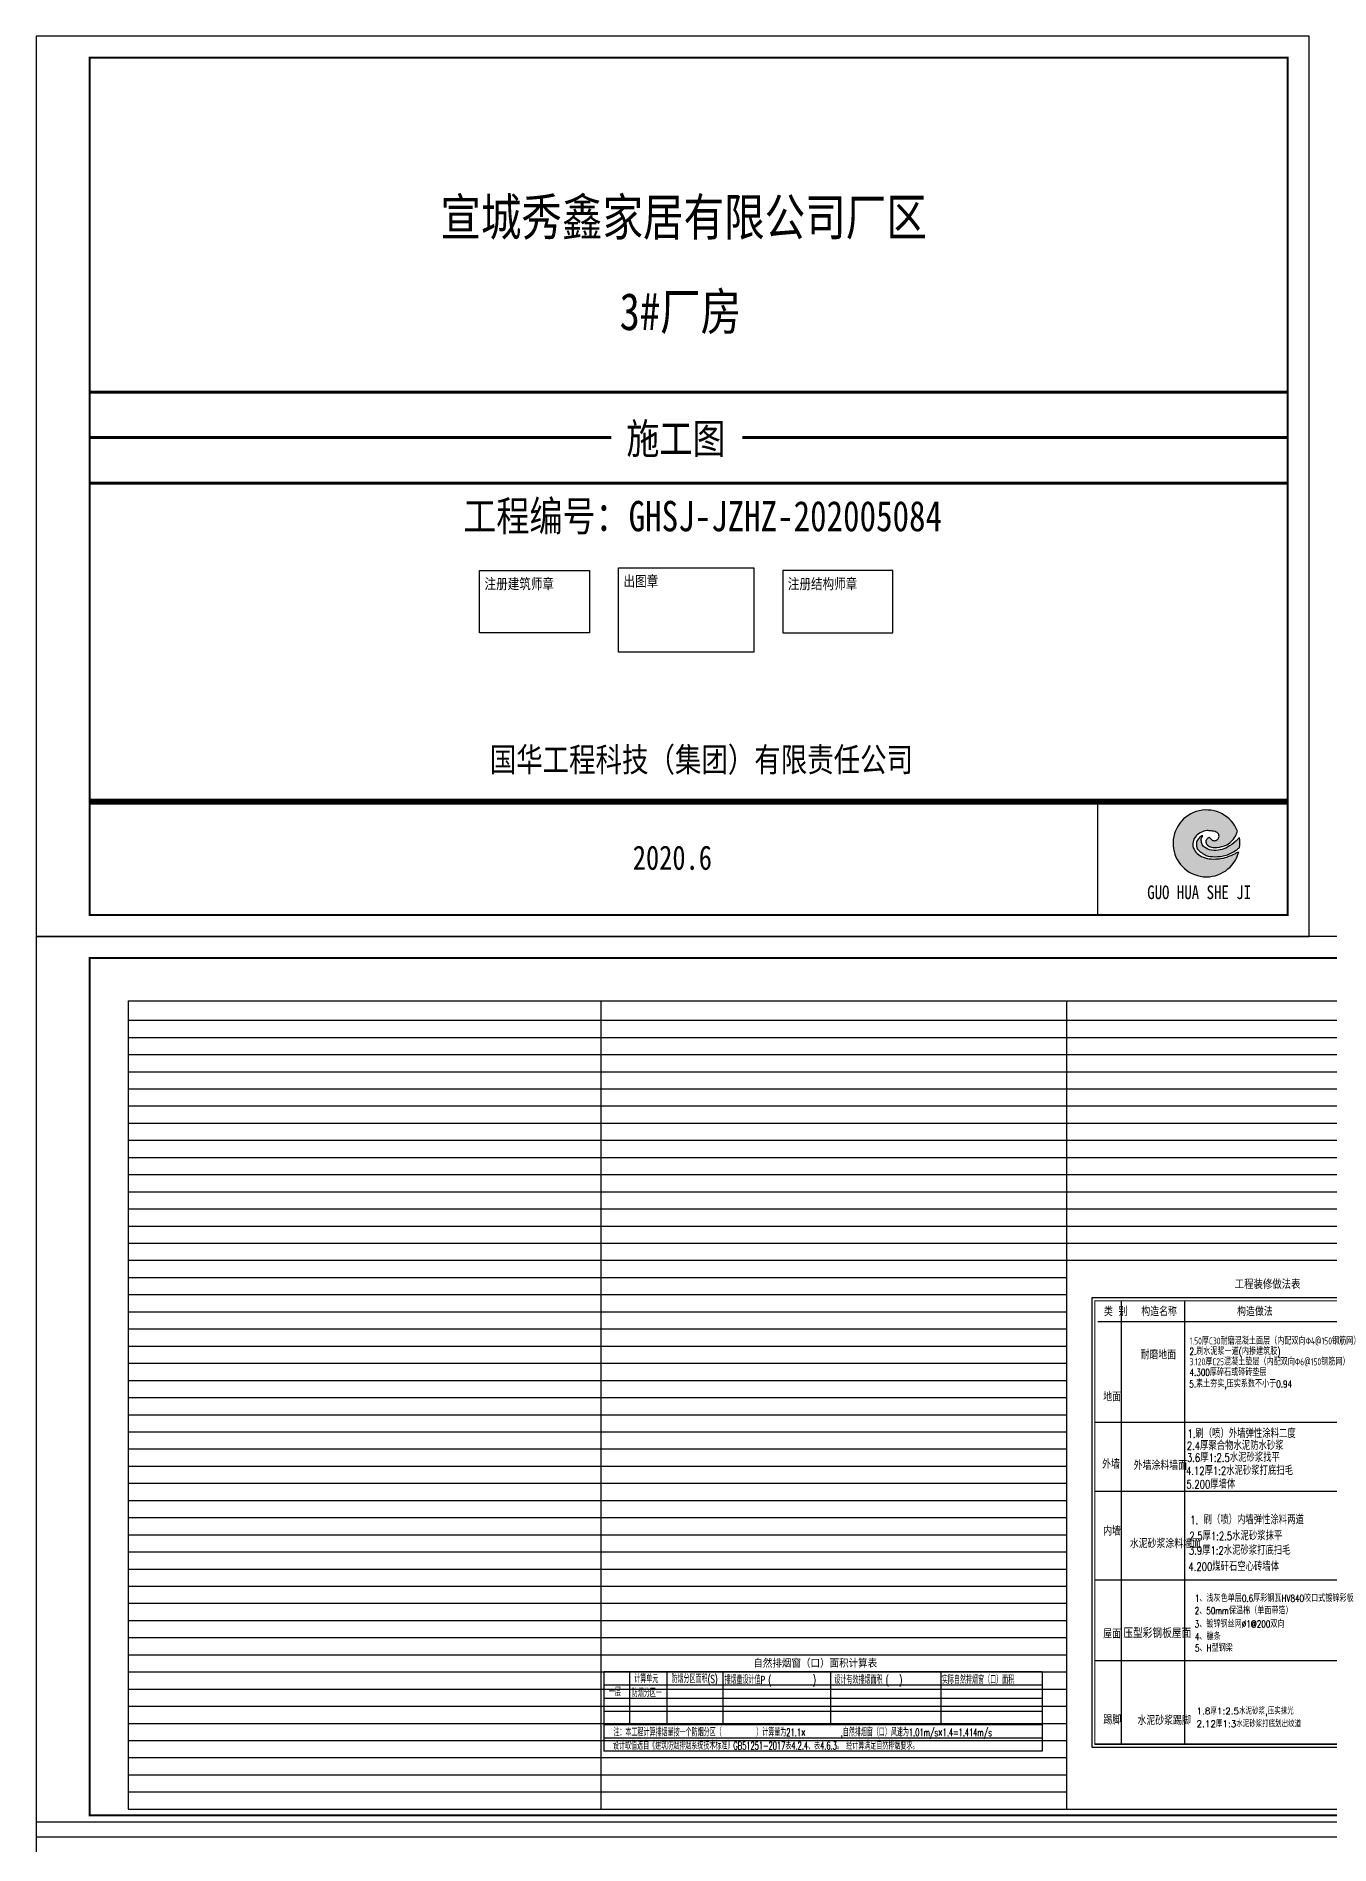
# Model space of a CAD drawing. Extents: x -21908402 to 2165534, y 88493 to 5079726.
# Drawn here: x 1972434 to 2032800, y 402440 to 486812 of the extents above; entities that cross this region are included whole.
import ezdxf
from ezdxf.enums import TextEntityAlignment as Align

# ---------------------------------------------------------------- set-up
doc = ezdxf.new("R2010")
doc.units = 0
doc.header["$LTSCALE"] = 1000
for name, color, linetype in [('HZ', 7, 'Continuous'), ('PP-COM', 7, 'Continuous'), ('PUB_DIM', 3, 'Continuous'), ('PUB_TEXT', 7, 'Continuous'), ('PUB_TITLE', 4, 'Continuous'), ('TEXT', 7, 'Continuous'), ('TITLE', 4, 'Continuous'), ('WINDOW', 94, 'Continuous'), ('图框', 66, 'Continuous'), ('图签', 4, 'Continuous'), ('校对', 60, 'Continuous'), ('说明', 7, 'Continuous')]:
    doc.layers.add(name, color=color, linetype=linetype)
doc.styles.add('-黑体', font='simhei.ttf', dxfattribs={"width": 0.8})
doc.styles.add('_HZTXT', font='txt.shx', dxfattribs={"width": 0.8, "bigfont": 'hztxt.shx'})
doc.styles.add('_TCH_DIM', font='SIMPLEX', dxfattribs={"bigfont": 'GBCBIG'})
doc.styles.add('_TXTwwz1', font='SIMPLEX.shx', dxfattribs={"width": 0.6, "bigfont": 'hzdx.shx'})
doc.styles.add('COMP', font='complex_.ttf', dxfattribs={"bigfont": 'hztxt'})
doc.styles.add('HZ5', font='txt.shx', dxfattribs={"width": 0.7, "bigfont": 'hztxt.shx'})
doc.styles.add('STYLE1', font='simhei.ttf', dxfattribs={"width": 0.8})
doc.styles.add('宋体', font='')
doc.styles.add('空心黑体', font='romant.shx', dxfattribs={"width": 2, "bigfont": 'hzht.shx'})
doc.styles.get('宋体').set_extended_font_data('SimSun')

# ---------------------------------------------------------------- blocks, each defined once
blk = doc.blocks.new('3')
at = {"layer": '图签'}
h = blk.add_hatch(color=256, dxfattribs=at)
edge = h.paths.add_edge_path()
edge.add_spline(control_points=[(1583, -871), (1558, -883), (1492, -915), (1382, -968), (1252, -1014), (1099, -1032), (933, -1037), (764, -984), (634, -889), (559, -759), (576, -625), (641, -515), (750, -440), (870, -400), (985, -416), (1082, -422), (1152, -490), (1147, -576), (1086, -630), (1001, -634), (965, -581), (938, -560), (930, -553)], knot_values=[0, 0, 0, 0, 63.887895, 169.604817, 280.476336, 380.511089, 525.343789, 661.29628, 778.663339, 891.78901, 986.689519, 1076.849819, 1177.14234, 1288.120268, 1358.394698, 1444.210632, 1504.595048, 1562.569299, 1621.929046, 1678.334447, 1732.260365, 1758.214456, 1758.214456, 1758.214456, 1758.214456], degree=3, periodic=0)
edge.add_spline(control_points=[(930, -553), (910, -567), (868, -597), (845, -698), (956, -777), (1122, -783), (1355, -733), (1502, -564), (1545, -444), (1555, -418)], knot_values=[0, 0, 0, 0, 53.925917, 119.065904, 202.108356, 321.989089, 501.688438, 732.546208, 796.512534, 796.512534, 796.512534, 796.512534], degree=3, periodic=0)
edge.add_arc((872, -688), 735, 21.5384, 345.5567)
edge = h.paths.add_edge_path(flags=17)
edge.add_spline(control_points=[(1596, -563), (1569, -589), (1487, -667), (1354, -775), (1168, -842), (989, -851), (837, -796), (761, -695), (756, -609), (759, -554), (795, -528), (781, -519), (758, -527), (713, -562), (651, -629), (646, -726), (667, -826), (761, -893), (881, -974), (1075, -986), (1310, -966), (1489, -866), (1579, -796), (1601, -779)], knot_values=[0, 0, 0, 0, 85.842589, 260.208147, 389.922213, 536.342718, 667.443352, 743.969945, 813.13614, 859.874504, 876.357114, 881.852622, 891.125467, 929.594025, 1016.468712, 1086.964256, 1146.831765, 1241.689023, 1338.678559, 1480.321397, 1675.457673, 1877.933485, 1940.18405, 1940.18405, 1940.18405, 1940.18405], degree=3, periodic=0)
edge.add_arc((872, -688), 735, 352.8544, 369.7328)
for start, end in [(21.5384, 345.5567), (352.8544, 9.7328)]:
    blk.add_arc((872, -688), 735, start, end, dxfattribs=at)
for points in [[(930, -553), (955, -574), (1007, -622), (1080, -622), (1138, -570), (1142, -495), (1088, -438), (979, -414), (888, -408), (749, -448), (644, -525), (585, -626), (573, -749), (640, -879), (761, -973), (930, -1026), (1118, -1028), (1247, -1010), (1383, -965), (1508, -907), (1583, -871)], [(1596, -563), (1514, -640), (1332, -774), (1173, -832), (983, -838), (827, -771), (769, -689), (757, -600), (777, -543), (789, -525), (783, -521), (771, -523), (729, -551), (660, -640), (650, -731), (670, -806), (759, -891), (868, -955), (1050, -980), (1302, -949), (1536, -828), (1601, -779)], [(930, -553), (878, -600), (862, -683), (941, -757), (1096, -776), (1322, -717), (1524, -495), (1555, -418)]]:
    blk.add_spline(points, degree=3, dxfattribs=at)
blk = doc.blocks.new('_INDEX')
blk.add_line((-0.5, 0), (0.5, 0))
blk.add_circle((0, 0), 0.5)
at = {"style": 'COMP'}
for tag, width, p, p2 in [('1', 1.388087, (-0.17, 0.05), (0.17, 0.05)), ('-', 0.84274, (-0.17, -0.39), (0.17, -0.39))]:
    blk.add_attdef(tag, text='', height=0.34, dxfattribs=dict(at, width=width)).set_placement(p, p2, align=Align.FIT)
blk = doc.blocks.new('FFFDD')
at = {"layer": 'WINDOW', "linetype": 'ByBlock'}
blk.add_line((1760216, 407823), (1760356, 428496), dxfattribs=at)
blk.add_lwpolyline([(1741463, 407683), (1760356, 407683), (1760356, 428636), (1741463, 428636)], close=True, dxfattribs=at)
at = {"layer": 'WINDOW', "linetype": 'ByBlock', "const_width": 50}
blk.add_lwpolyline([(1741603, 407823), (1760216, 407823), (1760216, 428496), (1741603, 428496)], close=True, dxfattribs=at)
at = {"layer": '图框'}
for p, q in [((1742846, 407791), (1742846, 428464)), ((1745798, 407823), (1745798, 428496)), ((1754643, 407823), (1754643, 428496)), ((1756700, 407799), (1756700, 428472)), ((1741743, 427535), (1760356, 427535)), ((1741603, 422831), (1760216, 422831)), ((1741603, 419612), (1757011, 419612)), ((1741603, 419612), (1760216, 419612)), ((1757011, 419612), (1760216, 419612)), ((1741603, 415485), (1760216, 415485)), ((1741603, 411714), (1760216, 411714)), ((1741603, 411714), (1760216, 411714)), ((1741603, 407823), (1760216, 407823))]:
    blk.add_line(p, q, dxfattribs=at)
at = {"layer": 'PUB_DIM'}
ref = blk.add_blockref('_INDEX', (1759595, 426554), dxfattribs=dict(at, xscale=641.114559157053, yscale=641.1145594328409, zscale=641.114559378659))
ref.add_attrib('1', 'DA25', dxfattribs={"layer": '0', "height": 218, "style": 'COMP', "width": 0.252961}).set_placement((1759486, 426586, -5722), (1759704, 426586, -5722), align=Align.FIT)
ref.add_attrib('-', '14', dxfattribs={"layer": '0', "height": 218, "style": 'COMP', "width": 0.581255}).set_placement((1759486, 426304, -5722), (1759704, 426304, -5722), align=Align.FIT)
ref = blk.add_blockref('_INDEX', (1758310, 420441), dxfattribs=dict(at, xscale=755.5679997608531, yscale=755.5680000858265, zscale=755.5680000219901))
ref.add_attrib('1', '外墙A', dxfattribs={"layer": '0', "height": 256.9, "style": 'COMP', "width": 0.272985}).set_placement((1758181, 420479, -6743), (1758438, 420479, -6743), align=Align.FIT)
ref.add_attrib('-', '61', dxfattribs={"layer": '0', "height": 256.9, "style": 'COMP', "width": 0.597514}).set_placement((1758181, 420146, -6743), (1758438, 420146, -6743), align=Align.FIT)
ref = blk.add_blockref('_INDEX', (1758158, 416417), dxfattribs=dict(at, xscale=755.5679997608531, yscale=755.5680000858265, zscale=755.5680000219901))
ref.add_attrib('1', '内墙A', dxfattribs={"layer": '0', "height": 256.9, "style": 'COMP', "width": 0.272985}).set_placement((1758030, 416455, -6743), (1758287, 416455, -6743), align=Align.FIT)
ref.add_attrib('-', '78', dxfattribs={"layer": '0', "height": 256.9, "style": 'COMP', "width": 0.524557}).set_placement((1758030, 416122, -6743), (1758287, 416122, -6743), align=Align.FIT)
ref = blk.add_blockref('_INDEX', (1758287, 408689), dxfattribs=dict(at, xscale=641.114559157053, yscale=641.1145594328409, zscale=641.114559378659))
ref.add_attrib('1', '1', dxfattribs={"layer": '0', "height": 218, "style": 'COMP', "width": 1.388087}).set_placement((1758178, 408721, -5722), (1758396, 408721, -5722), align=Align.FIT)
ref.add_attrib('-', '181', dxfattribs={"layer": '0', "height": 218, "style": 'COMP', "width": 0.417708}).set_placement((1758178, 408438, -5722), (1758396, 408438, -5722), align=Align.FIT)
at = {"linetype": 'ByBlock', "style": 'HZ5', "width": 0.75}
for s, height, p in [('1.50厚C30耐磨混凝土面层（内配双向Ф4@150钢筋网）', 326.68, (1746032, 426461)), ('2.刷水泥浆一道(内掺建筑胶)', 326.68, (1746017, 425976)), ('(面层可', 373.3, (1754825, 425692)), ('厂房地面', 373.3, (1755027, 426349)), ('12J304', 373.3, (1757376, 426378)), ('3.120厚C25混凝土垫层（内配双向Ф6@150钢筋网）', 326.68, (1746022, 425491)), ('4.300厚碎石或碎砖垫层', 326.68, (1746022, 424999)), ('由甲方自定)', 373.3, (1754825, 425110)), ('5.素土夯实,压实系数不小于0.94', 326.68, (1746008, 424462)), ('3.6厚1:2.5水泥砂浆找平', 385, (1745899, 420991)), ('见立面标注', 373.3, (1754915, 420969)), ('皖2014J301', 440, (1757454, 421059)), ('4.12厚1:2水泥砂浆打底扫毛', 385, (1745855, 420376)), ('(0.2m以下墙体)', 373.3, (1754750, 420360)), ('5.200厚墙体', 385, (1745873, 419743)), ('1. 刷（喷）内墙弹性涂料两道', 385, (1746047, 418081)), ('2.5厚1:2.5水泥砂浆抹平', 385, (1746011, 417333)), ('3.9厚1:2水泥砂浆打底扫毛', 385, (1745989, 416658)), ('(0.2m以下墙体)', 373.3, (1754750, 416877)), ('皖2014J301', 440, (1757303, 417035)), ('4.200煤矸石空心砖墙体', 385, (1745967, 415900)), ('1、浅灰色单层0.6厚彩钢瓦HV840咬口式镀锌彩板', 326.68, (1746269, 414459)), ('2、50mm保温棉（单面带箔）', 326.68, (1746262, 413879)), ('3、镀锌钢丝网%%C1@200双向', 326.68, (1746262, 413258)), ('01J925-1', 440, (1757303, 413148)), ('4、檩条', 326.7, (1746274, 412675)), ('屋面', 440, (1755310, 412870)), ('5、H型钢梁', 326.7, (1746274, 412142)), ('12J304', 373.3, (1757728, 409069))]:
    blk.add_text(s, height=height, dxfattribs=at).set_placement(p)
at = {"layer": 'PUB_TEXT', "color": 3, "style": '-黑体', "width": 0.8}
blk.add_text('工程装修做法表', height=391.4, dxfattribs=at).set_placement((1748126, 429092))
at = {"layer": 'PUB_TEXT', "style": 'HZ5', "width": 0.75}
for s, p in [('2.4厚聚合物水泥防水砂浆', (1745892, 421542)), ('1.刷（喷）外墙弹性涂料二度', (1745923, 422106))]:
    blk.add_text(s, height=385, dxfattribs=at).set_placement(p)
at = {"layer": '说明', "linetype": 'Continuous', "style": '_HZTXT', "width": 0.8}
for s, height, p in [('类 别', 384.7, (1742023, 427790)), ('构造名称', 384.7, (1743769, 427790)), ('构造做法', 384.7, (1748239, 427790)), ('适 用 范 围', 384.7, (1755082, 427790)), ('备   注', 384.7, (1758605, 427790)), ('耐磨地面', 384.7, (1743731, 425773)), ('地面', 384.7, (1741993, 423812)), ('外墙', 384.7, (1741941, 420669)), ('外墙涂料墙面', 384.7, (1743413, 420612)), ('内墙', 384.7, (1741990, 417553)), ('水泥砂浆涂料墙面', 384.7, (1743232, 416965)), ('屋面', 384.7, (1741991, 412754)), ('压型彩钢板屋面', 453.3, (1742929, 412767)), ('踢脚', 384.7, (1742000, 408744)), ('水泥砂浆踢脚', 384.7, (1743591, 408713))]:
    blk.add_text(s, height=height, dxfattribs=at).set_placement(p)
at = {"layer": '说明', "linetype": 'Continuous', "style": '_TCH_DIM'}
for s, height, p in [('(面积较大的水泥地面须', 264, (1757090, 426015)), ('做地面平头缩缝,面积', 264, (1757105, 425665)), ('≤6mX6m,缩缝做法参图:', 264, (1757156, 425270)), ('集12J304-2、3/188', 264, (1756776, 424627)), ('1.8厚1:2.5水泥砂浆,压实抹光', 302.23, (1746346, 409210)), ('2.12厚1:3水泥砂浆打底划出纹道', 302.23, (1746346, 408615))]:
    blk.add_text(s, height=height, dxfattribs=at).set_placement(p)
blk = doc.blocks.new('GGGGGGG')
at = {"layer": '校对'}
for p, q in [((1956750, 410506), (1936297, 410506)), ((1956750, 410506), (1936297, 410506)), ((1936297, 410506), (1936297, 406805)), ((1956750, 410506), (1936297, 410506)), ((1937497, 410506), (1937497, 409272)), ((1937497, 410506), (1937497, 408656)), ((1937497, 410506), (1937497, 408039)), ((1939240, 410506), (1939240, 409272)), ((1939240, 410506), (1939240, 408656)), ((1939240, 410506), (1939240, 408039)), ((1941851, 410506), (1941851, 409272)), ((1941851, 410506), (1941851, 408656)), ((1941851, 410506), (1941851, 408039)), ((1946873, 410506), (1946873, 408039)), ((1946873, 410506), (1946873, 408039)), ((1952028, 410506), (1952028, 408039)), ((1956750, 410506), (1956750, 406805)), ((1956750, 409889), (1936297, 409889)), ((1956750, 409889), (1936297, 409889)), ((1956750, 409272), (1936297, 409272)), ((1937497, 409889), (1937497, 408039)), ((1939240, 409889), (1939240, 408039)), ((1941851, 409889), (1941851, 408039)), ((1956750, 408656), (1936297, 408656)), ((1956750, 408039), (1936297, 408039)), ((1956750, 407422), (1936297, 407422)), ((1956750, 406805), (1936297, 406805))]:
    blk.add_line(p, q, dxfattribs=at)
at = {"layer": 'HZ'}
for s, style, width, p in [('自然排烟窗（口）面积计算表', '空心黑体', 1.3, (1943279, 410708)), ('计算单元', '_TXTwwz1', 0.6, (1937722, 409996)), ('防烟分区面积(S)', '_TXTwwz1', 0.6, (1939462, 409996)), ('排烟量设计值P (            )', '_TXTwwz1', 0.6, (1941933, 409953)), ('设计有效排烟面积 (   )', '_TXTwwz1', 0.6, (1947061, 409953)), ('实际自然排烟窗（口）面积', '_TXTwwz1', 0.6, (1952081, 409953)), ('一层', '_TXTwwz1', 0.6, (1936539, 409390)), ('防烟分区一', '_TXTwwz1', 0.6, (1937609, 409336)), ('注：本工程计算排烟量按一个防烟分区（          ）计算量为21.1×          ,自然排烟窗（口）风速为1.01m/s×1.4=1.414m/s', '_TXTwwz1', 0.6, (1936750, 407502)), ('设计取值选自《建筑防烟排烟系统技术标准》GB51251-2017表4.2.4、表4.6.3。 经计算满足自然排烟要求。', '_TXTwwz1', 0.6, (1936732, 406886))]:
    blk.add_text(s, height=360, dxfattribs=dict(at, style=style, width=width)).set_placement(p)

msp = doc.modelspace()

# ---------------------------------------------------------------- linework, layer by layer
for p, q in [((1976725, 441806), (2041263, 441806)), ((1976725, 441806), (1976725, 404106)), ((2020507, 441806), (2020507, 404106)), ((1976725, 404106), (2020303, 404106)), ((1976725, 404106), (2041263, 404106))]:
    msp.add_line(p, q)
at = {"color": 250}
for p, q in [((1976725, 440906), (2041263, 440906)), ((1976725, 440106), (2041263, 440106)), ((1976725, 439306), (2041263, 439306)), ((1976725, 438506), (2041263, 438506)), ((1976725, 437706), (2041263, 437706)), ((1976725, 436906), (2041263, 436906)), ((1976725, 436106), (2041263, 436106)), ((1976725, 435306), (2041263, 435306)), ((1976725, 434506), (2041263, 434506)), ((1976725, 433706), (2041263, 433706)), ((1976725, 432906), (2041263, 432906)), ((1976725, 432106), (2041263, 432106)), ((1976725, 431306), (2041263, 431306)), ((1976725, 430506), (2041263, 430506)), ((1976725, 429706), (2041263, 429706)), ((1976725, 428906), (2020507, 428906)), ((1976725, 428106), (2020507, 428106)), ((1976725, 427306), (2020507, 427306)), ((1976725, 426506), (2020507, 426506)), ((1976725, 425706), (2020507, 425706)), ((1976725, 424906), (2020507, 424906)), ((1976725, 424106), (2020507, 424106)), ((1976725, 423306), (2020507, 423306)), ((1976725, 422506), (2020507, 422506)), ((1976725, 421706), (2020507, 421706)), ((1976725, 420906), (2020507, 420906)), ((1976725, 420106), (2020507, 420106)), ((1976725, 419306), (2020507, 419306)), ((1976725, 418506), (2020507, 418506)), ((1976725, 417706), (2020507, 417706)), ((1976725, 416906), (2020507, 416906)), ((1976725, 416106), (2020507, 416106)), ((1976725, 415306), (2020507, 415306)), ((1976725, 414506), (2020507, 414506)), ((1976725, 413706), (2020507, 413706)), ((1976725, 412906), (2020507, 412906)), ((1976725, 412106), (2020507, 412106)), ((1976725, 411306), (2020507, 411306)), ((1976725, 410506), (2020507, 410506)), ((1976725, 409706), (2020507, 409706)), ((1976725, 408906), (2020507, 408906)), ((1976725, 408106), (2020507, 408106)), ((1976725, 407306), (2020507, 407306)), ((1976725, 406506), (2020507, 406506)), ((1976725, 405706), (2020507, 405706)), ((1976725, 404906), (2020507, 404906))]:
    msp.add_line(p, q, dxfattribs=at)
for points in [[(1993125, 461889), (1998261, 461889), (1998261, 458982), (1993125, 458982)], [(1999612, 462014), (2005928, 462014), (2005928, 458073), (1999612, 458073)], [(2012414, 461889), (2007279, 461889), (2007279, 458982), (2012414, 458982)]]:
    msp.add_lwpolyline(points, close=True, dxfattribs=at)
at = {"layer": 'PUB_TEXT'}
msp.add_line((1998778, 441806), (1998778, 404106), dxfattribs=at)
at = {"layer": 'PUB_TITLE', "color": 4}
msp.add_line((2031834, 449587), (2031834, 486812), dxfattribs=at)
at = {"layer": 'PUB_TITLE'}
for points in [[(1972434, 444812), (2031834, 444812), (2031834, 486812), (1972434, 486812)], [(1972434, 402812), (2046734, 402812), (2046734, 444812), (1972434, 444812)], [(1972434, 340493), (2061534, 340493), (2061534, 403493), (1972434, 403493)]]:
    msp.add_lwpolyline(points, close=True, dxfattribs=at)
at = {"layer": 'PUB_TITLE', "const_width": 100}
for points in [[(1974934, 445812), (2030834, 445812), (2030834, 485812), (1974934, 485812)], [(1974934, 403812), (2045734, 403812), (2045734, 443812), (1974934, 443812)]]:
    msp.add_lwpolyline(points, close=True, dxfattribs=at)
at = {"layer": 'TITLE'}
msp.add_line((2021971, 445812), (2021971, 451097), dxfattribs=at)
for points, const_width in [([(1974934, 470205), (2030834, 470205)], 141), ([(1974934, 468084), (1999276, 468084)], 141), ([(2005390, 468084), (2030834, 468084)], 141), ([(1974934, 465962), (2030834, 465962)], 141), ([(1974934, 451097), (2030834, 451097)], 283)]:
    msp.add_lwpolyline(points, dxfattribs=dict(at, const_width=const_width))

# ---------------------------------------------------------------- block references
at = {"xscale": 2.121299999649636, "yscale": 2.121299999649636, "zscale": 2.121299999670731}
msp.add_blockref('3', (2025194, 450615), dxfattribs=at)
for name, p in [('FFFDD', (280233, -681)), ('GGGGGGG', (62619, 0))]:
    msp.add_blockref(name, p)

# ---------------------------------------------------------------- texts
at = {"layer": 'PP-COM', "color": 4, "style": 'STYLE1', "width": 0.8}
msp.add_text('GUO HUA SHE JI', height=636.39, dxfattribs=at).set_placement((2024277, 446556))
at = {"layer": 'TEXT', "style": '-黑体', "width": 0.8}
for s, height, p in [('宣城秀鑫家居有限公司厂区', 1733.47, (2002643, 478411)), ('3#厂房', 1733.5, (2002496, 474002))]:
    msp.add_text(s, height=height, dxfattribs=at).set_placement(p, align=Align.MIDDLE)
at = {"layer": 'TEXT', "style": '宋体', "width": 0.8}
for s, height, p in [('施工图', 1414.2, (1999972, 467330)), ('工程编号：GHSJ-JZHZ-202005084', 1414.2, (1992365, 463717)), ('注册建筑师章', 495, (1993355, 461018)), ('出图章', 495, (1999841, 461144)), ('注册结构师章', 495, (2007508, 461018)), ('国华工程科技（集团）有限责任公司', 1131.36, (1993599, 452497)), ('2020.6', 1131.4, (2000274, 447924))]:
    msp.add_text(s, height=height, dxfattribs=at).set_placement(p)

doc.saveas('drawing.dxf')
